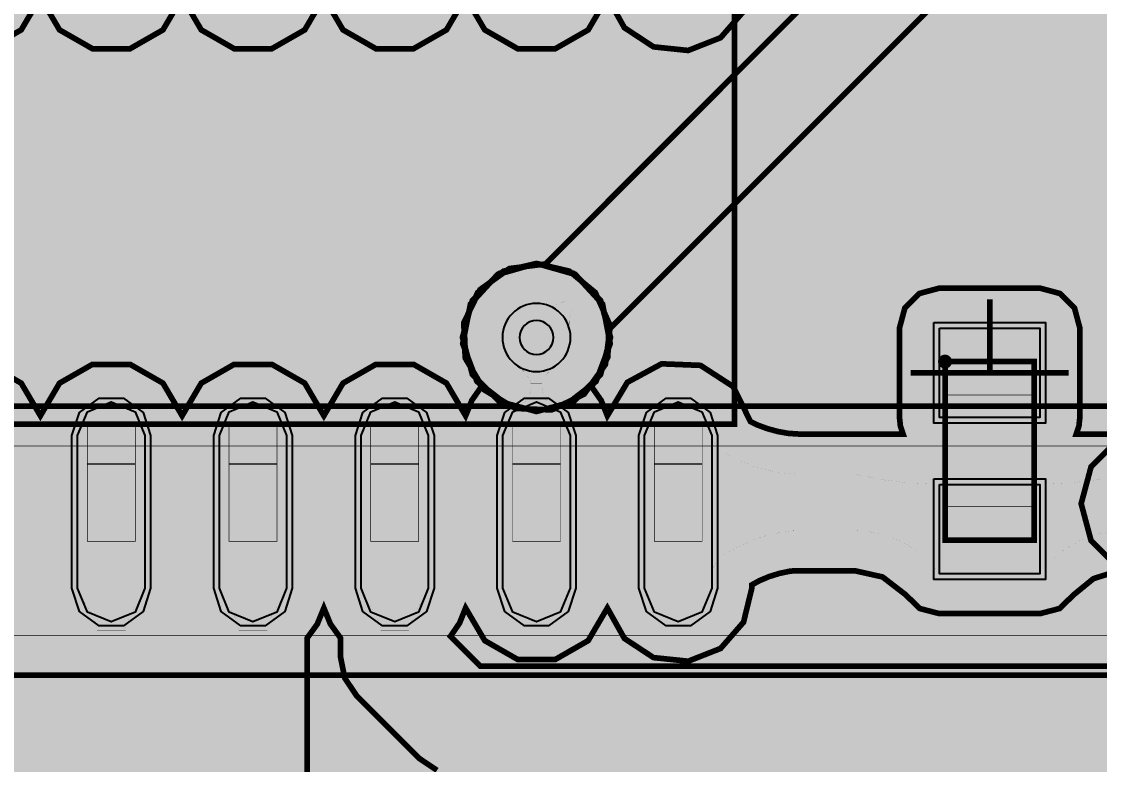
# Model space of a CAD drawing. Header units: millimetres. Extents: x 0 to 100, y -100 to 0.
# Drawn here: x 28.03 to 37.69, y -23 to -16.35 of the extents above; entities that cross this region are included whole.
import ezdxf

# ---------------------------------------------------------------- set-up
doc = ezdxf.new("R2010")
doc.units = ezdxf.units.MM
doc.header["$MEASUREMENT"] = 0
for name, color, linetype, true_color in [('Bottom-Layer', 7, 'Continuous', 0x0000ff), ('Component-Marking-Layer', 7, 'Continuous', 0x66ffcc), ('Component-Shape-Layer', 7, 'Continuous', 0x00cccc), ('Hole-Layer', 7, 'Continuous', 0x222222), ('Inner1', 7, 'Continuous', 0x999966), ('Inner2', 7, 'Continuous', 0x008000), ('Multi-Layer', 7, 'Continuous', 0xc0c0c0), ('Pin-Floating-Layer', 7, 'Continuous', 0xff99ff), ('Pin-Soldering-Layer', 7, 'Continuous', 0xcc9999), ('Top-Layer', 7, 'Continuous', 0xff0000), ('Top-Paste-Mask-Layer', 7, 'Continuous', 0x808080), ('Top-Silkscreen-Layer', 7, 'Continuous', 0xffcc00), ('Top-Solder-Mask-Layer', 7, 'Continuous', 0x800080)]:
    doc.layers.add(name, color=color, linetype=linetype, true_color=true_color)

msp = doc.modelspace()

# ---------------------------------------------------------------- hatches: boundary and pattern name
at = {"layer": 'Bottom-Layer'}
for points in [[(99.6419, -0.3581), (99.6419, -99.6419), (0.3581, -99.6419), (0.3581, -0.3581)], [(31.9794, -19.177), (32.0682, -19.5086), (32.3109, -19.7513), (32.6425, -19.8402), (32.9741, -19.7513), (33.2168, -19.5086), (33.3057, -19.177), (33.2168, -18.8455), (32.9741, -18.6027), (32.6425, -18.5139), (32.3109, -18.6027), (32.0682, -18.8455)], [(37.5229, -20.6662), (37.6118, -20.9977), (37.8545, -21.2405), (38.1861, -21.3293), (38.5176, -21.2405), (38.7604, -20.9977), (38.8492, -20.6662), (38.7604, -20.3346), (38.5176, -20.0919), (38.1861, -20.003), (37.8545, -20.0919), (37.6118, -20.3346)]]:
    msp.add_hatch(color=256, dxfattribs=at).paths.add_polyline_path(points)
at = {"layer": 'Component-Marking-Layer'}
msp.add_hatch(color=256, dxfattribs=at).paths.add_polyline_path([(36.2431, -19.3929, 1), (36.363, -19.3929, 1)])
msp.add_hatch(color=256, dxfattribs=at).paths.add_polyline_path([(36.2431, -19.3929, 1), (36.363, -19.3929, 1)])
at = {"layer": 'Inner1'}
for points in [[(99.6419, -0.3581), (99.6419, -99.6419), (0.3581, -99.6419), (0.3581, -0.3581)], [(47.9208, -18.7681), (47.8651, -18.7198), (47.5533, -18.5755), (47.2131, -18.6231), (46.953, -18.8475), (46.856, -19.177), (46.953, -19.5066), (47.2131, -19.731), (47.5533, -19.7786), (47.8651, -19.6343), (47.9208, -19.586), (48.7681, -19.586), (48.9246, -19.5549), (49.0573, -19.4662), (55.5553, -12.9682), (55.5449, -13.0206), (55.5414, -13.0739), (55.5414, -13.288), (55.4932, -13.3436), (55.349, -13.6553), (55.3966, -13.9955), (55.621, -14.2555), (55.9505, -14.3526), (56.2801, -14.2555), (56.5044, -13.9955), (56.5521, -13.6553), (56.4079, -13.3436), (56.3597, -13.288), (56.3597, -13.2433), (59.3549, -10.2482), (59.3738, -10.2502), (59.4137, -10.2571), (59.4539, -10.2619), (56.9312, -12.7845), (56.8426, -12.9173), (56.8114, -13.0739), (56.8114, -13.288), (56.7632, -13.3436), (56.619, -13.6553), (56.6666, -13.9955), (56.891, -14.2555), (57.2205, -14.3526), (57.5501, -14.2555), (57.7744, -13.9955), (57.8221, -13.6553), (57.6779, -13.3436), (57.6297, -13.288), (57.6297, -13.2433), (60.6249, -10.2482), (60.6438, -10.2502), (61.0079, -10.2345), (61.3234, -10.052), (61.5185, -9.7443), (61.549, -9.3812), (61.408, -9.0452), (70.5817, -9.0452), (74.6795, -13.143), (74.3796, -13.1737), (74.1313, -13.3446), (73.9956, -13.6138), (74.0059, -13.9151), (74.1596, -14.1744), (74.4189, -14.3281), (74.7202, -14.3384), (74.9894, -14.2027), (75.1603, -13.9544), (75.191, -13.6545), (75.2475, -13.711), (75.2527, -13.7844), (75.3587, -14.0894), (75.6059, -14.2971), (75.9246, -14.3491), (76.2249, -14.2306), (76.4223, -13.975), (76.461, -13.6545), (76.5175, -13.711), (76.5228, -13.7844), (76.6287, -14.0894), (76.8759, -14.2971), (77.1946, -14.3491), (77.4949, -14.2306), (77.6923, -13.975), (77.731, -13.6545), (77.7875, -13.711), (77.7928, -13.7844), (77.8699, -14.0431), (78.0514, -14.243), (78.3016, -14.3446), (78.571, -14.3279), (78.8067, -14.1961), (78.9622, -13.9753), (79.1262, -14.1394), (79.1262, -16.5946), (77.1559, -18.565), (77.0824, -18.5702), (76.7599, -18.6886), (76.553, -18.9628), (76.5277, -19.3054), (76.6922, -19.6071), (76.9938, -19.7715), (77.3364, -19.7462), (77.6106, -19.5393), (77.729, -19.2169), (77.7342, -19.1433), (79.8243, -17.0532), (79.913, -16.9205), (79.9441, -16.764), (79.9441, -13.97), (79.913, -13.8135), (79.8243, -13.6809), (72.7123, -6.5688), (72.5797, -6.4802), (72.4232, -6.4491), (55.7214, -6.4491), (55.5649, -6.4802), (55.4322, -6.5688), (55.2481, -6.7529), (55.2293, -6.7509), (54.931, -6.7504), (54.6552, -6.8641), (54.4439, -7.0747), (54.1687, -6.826), (53.8089, -6.736), (53.449, -6.826), (53.1739, -7.0747), (52.8987, -6.826), (52.5389, -6.736), (52.179, -6.826), (51.9039, -7.0747), (51.6287, -6.826), (51.2689, -6.736), (50.909, -6.826), (50.6339, -7.0747), (50.3587, -6.826), (49.9989, -6.736), (49.639, -6.826), (49.3639, -7.0747), (49.0887, -6.826), (48.7289, -6.736), (48.369, -6.826), (48.0939, -7.0747), (47.8187, -6.826), (47.4589, -6.736), (47.099, -6.826), (46.8239, -7.0747), (46.5487, -6.826), (46.1889, -6.736), (45.829, -6.826), (45.5539, -7.0747), (45.2787, -6.826), (44.9188, -6.736), (44.559, -6.826), (44.2838, -7.0747), (44.0087, -6.826), (43.6488, -6.736), (43.289, -6.826), (43.0138, -7.0747), (42.7387, -6.826), (42.3788, -6.736), (42.019, -6.826), (41.7438, -7.0747), (41.4687, -6.826), (41.1088, -6.736), (40.749, -6.826), (40.4738, -7.0747), (40.1987, -6.826), (39.8388, -6.736), (39.479, -6.826), (39.2038, -7.0747), (38.915, -6.8189), (38.5381, -6.7366), (38.1689, -6.8489), (37.9017, -7.1272), (37.8043, -7.5005), (37.9017, -7.8739), (38.1689, -8.1521), (38.5381, -8.2644), (38.915, -8.1822), (39.2038, -7.9263), (39.479, -8.1751), (39.8388, -8.2651), (40.1987, -8.1751), (40.4738, -7.9263), (40.749, -8.1751), (41.1088, -8.2651), (41.4687, -8.1751), (41.7438, -7.9263), (42.019, -8.1751), (42.3788, -8.2651), (42.7387, -8.1751), (43.0138, -7.9263), (43.289, -8.1751), (43.6488, -8.2651), (44.0087, -8.1751), (44.2838, -7.9263), (44.559, -8.1751), (44.9188, -8.2651), (45.2787, -8.1751), (45.5539, -7.9263), (45.829, -8.1751), (46.1889, -8.2651), (46.5487, -8.1751), (46.8239, -7.9263), (47.099, -8.1751), (47.4589, -8.2651), (47.8187, -8.1751), (48.0939, -7.9263), (48.369, -8.1751), (48.7289, -8.2651), (49.0887, -8.1751), (49.3639, -7.9263), (49.639, -8.1751), (49.9989, -8.2651), (50.3587, -8.1751), (50.6339, -7.9263), (50.845, -8.1368), (51.1207, -8.2506), (51.4189, -8.2502), (51.4379, -8.2482), (51.926, -8.7363), (51.5538, -8.8208), (51.2689, -9.0747), (50.9937, -8.826), (50.6339, -8.736), (50.274, -8.826), (49.9989, -9.0747), (49.7237, -8.826), (49.3639, -8.736), (49.004, -8.826), (48.7289, -9.0747), (48.4537, -8.826), (48.0939, -8.736), (47.734, -8.826), (47.4589, -9.0747), (47.1837, -8.826), (46.8239, -8.736), (46.464, -8.826), (46.1889, -9.0747), (45.9137, -8.826), (45.5539, -8.736), (45.194, -8.826), (44.9188, -9.0747), (44.6437, -8.826), (44.2838, -8.736), (43.924, -8.826), (43.6488, -9.0747), (43.3737, -8.826), (43.0138, -8.736), (42.654, -8.826), (42.3788, -9.0747), (42.1037, -8.826), (41.7438, -8.736), (41.384, -8.826), (41.1088, -9.0747), (40.8337, -8.826), (40.4738, -8.736), (40.114, -8.826), (39.8388, -9.0747), (39.5632, -8.8257), (39.2028, -8.736), (38.8426, -8.8267), (38.5676, -9.0765), (38.5557, -9.0914), (30.5364, -9.0914), (30.3798, -9.1225), (30.2471, -9.2112), (26.326, -13.1324), (26.2526, -13.1376), (25.9301, -13.256), (25.7233, -13.5303), (25.6981, -13.8728), (25.8625, -14.1744), (26.1641, -14.3388), (26.5066, -14.3136), (26.7809, -14.1068), (26.8993, -13.7844), (26.9046, -13.711), (26.9611, -13.6545), (26.9998, -13.975), (27.1972, -14.2306), (27.4975, -14.3491), (27.8162, -14.2971), (28.0634, -14.0894), (28.1693, -13.7844), (28.1746, -13.711), (28.2311, -13.6545), (28.2698, -13.975), (28.4672, -14.2306), (28.7675, -14.3491), (29.0862, -14.2971), (29.3334, -14.0894), (29.4393, -13.7844), (29.4446, -13.711), (29.5011, -13.6545), (29.5398, -13.975), (29.7372, -14.2306), (30.0375, -14.3491), (30.3562, -14.2971), (30.6034, -14.0894), (30.7093, -13.7844), (30.7146, -13.711), (30.7711, -13.6545), (30.8098, -13.975), (31.0072, -14.2306), (31.3075, -14.3491), (31.6262, -14.2971), (31.8734, -14.0894), (31.9793, -13.7844), (31.9846, -13.711), (32.0411, -13.6545), (32.0798, -13.975), (32.2772, -14.2306), (32.5775, -14.3491), (32.8962, -14.2971), (33.1434, -14.0894), (33.2493, -13.7844), (33.2546, -13.711), (33.3111, -13.6545), (33.3498, -13.975), (33.5472, -14.2306), (33.8475, -14.3491), (34.1662, -14.2971), (34.4134, -14.0894), (34.5194, -13.7844), (34.5246, -13.711), (36.0924, -12.1432), (39.0978, -12.1432), (32.7222, -18.5187), (32.3997, -18.5599), (32.1356, -18.7495), (31.9933, -19.0419), (32.0071, -19.3667), (32.1736, -19.646), (32.4529, -19.8125), (32.7777, -19.8263), (33.07, -19.684), (33.2596, -19.4198), (33.3009, -19.0973), (40.051, -12.3472), (41.9402, -12.3472), (41.155, -13.1324), (41.0816, -13.1376), (40.7592, -13.256), (40.5523, -13.5303), (40.5271, -13.8728), (40.6915, -14.1744), (40.9931, -14.3388), (41.3357, -14.3136), (41.6099, -14.1068), (41.7284, -13.7844), (41.7336, -13.711), (41.7901, -13.6545), (41.8288, -13.975), (42.0262, -14.2306), (42.3265, -14.3491), (42.6452, -14.2971), (42.8924, -14.0894), (42.9984, -13.7844), (43.0036, -13.711), (43.0601, -13.6545), (43.0988, -13.975), (43.2962, -14.2306), (43.5965, -14.3491), (43.9152, -14.2971), (44.1624, -14.0894), (44.2684, -13.7844), (44.2736, -13.711), (44.3301, -13.6545), (44.3688, -13.975), (44.5662, -14.2306), (44.8665, -14.3491), (45.1852, -14.2971), (45.4324, -14.0894), (45.5384, -13.7844), (45.5436, -13.711), (45.6001, -13.6545), (45.6388, -13.975), (45.8362, -14.2306), (46.1365, -14.3491), (46.4552, -14.2971), (46.7024, -14.0894), (46.8084, -13.7844), (46.8136, -13.711), (46.8701, -13.6545), (46.9088, -13.975), (47.1062, -14.2306), (47.4065, -14.3491), (47.7252, -14.2971), (47.9724, -14.0894), (48.0784, -13.7844), (48.0836, -13.711), (48.094, -13.7006), (48.135, -13.7006), (48.1646, -13.9366), (48.2825, -14.1433), (48.4707, -14.2889), (48.7003, -14.3512), (48.9362, -14.3205), (49.1424, -14.2017), (49.198, -14.1536), (52.74, -14.1536), (52.8966, -14.1224), (53.0293, -14.0337), (56.8148, -10.2482), (56.8338, -10.2502), (56.9731, -10.265), (57.1127, -10.2541), (48.5987, -18.7681)], [(37.5229, -20.6662), (37.6118, -20.9977), (37.8545, -21.2405), (38.1861, -21.3293), (38.5176, -21.2405), (38.7604, -20.9977), (38.8492, -20.6662), (38.7604, -20.3346), (38.5176, -20.0919), (38.1861, -20.003), (37.8545, -20.0919), (37.6118, -20.3346)]]:
    msp.add_hatch(color=256, dxfattribs=at).paths.add_polyline_path(points)
at = {"layer": 'Inner2'}
for points in [[(99.6419, -0.3581), (99.6419, -99.6419), (0.3581, -99.6419), (0.3581, -0.3581)], [(20.1504, -80.4768), (21.8448, -80.4768), (22.0839, -80.3854), (22.2008, -80.1577), (22.3957, -80.1577), (22.2616, -80.4236), (22.2574, -80.7213), (22.3838, -80.9909), (22.6155, -81.178), (22.9056, -81.2448), (23.1958, -81.178), (23.4274, -80.9909), (23.5539, -80.7213), (23.5496, -80.4236), (23.4156, -80.1577), (52.0537, -80.1577), (51.9196, -80.4236), (51.9154, -80.7213), (52.0418, -80.9909), (52.2735, -81.178), (52.5637, -81.2448), (52.8538, -81.178), (53.0855, -80.9909), (53.2119, -80.7213), (53.2077, -80.4236), (53.0736, -80.1577), (66.8827, -80.1577), (66.7487, -80.4236), (66.7444, -80.7213), (66.8709, -80.9909), (67.1025, -81.178), (67.3927, -81.2448), (67.6828, -81.178), (67.9145, -80.9909), (68.041, -80.7213), (68.0367, -80.4236), (67.9026, -80.1577), (75.3352, -80.1577), (75.4428, -80.2198), (75.5652, -80.2413), (85.7252, -80.2413), (85.9042, -80.1933), (86.0353, -80.0622), (86.0833, -79.8832), (86.0833, -70.5698), (86.1526, -70.4067), (86.1763, -70.2311), (86.1526, -70.0556), (86.0833, -69.8925), (86.0833, -68.0721), (86.0353, -67.8931), (85.9042, -67.762), (85.7252, -67.714), (75.5652, -67.714), (75.3861, -67.762), (75.255, -67.8931), (75.207, -68.0721), (75.207, -77.747), (22.203, -77.747), (22.203, -22.2029), (83.5252, -22.2029), (83.7042, -22.1549), (83.8353, -22.0238), (83.8833, -21.8447), (83.8833, -20.1503), (83.8353, -19.9712), (83.7042, -19.8401), (83.5252, -19.7922), (32.8903, -19.7922), (33.176, -19.571), (33.3033, -19.2329), (33.2346, -18.8783), (32.9901, -18.6123), (32.6425, -18.5139), (32.2949, -18.6123), (32.0505, -18.8783), (31.9817, -19.2329), (32.1091, -19.571), (32.3947, -19.7922), (22.203, -19.7922), (22.203, -17.3022), (22.155, -17.1231), (22.0239, -16.992), (21.8448, -16.9441), (21.0819, -16.9441), (20.7518, -16.8561), (20.4218, -16.9441), (20.1504, -16.9441), (19.9713, -16.992), (19.8402, -17.1231), (19.7923, -17.3022), (19.7923, -22.8694), (19.5998, -22.5913), (19.2885, -22.459), (18.9547, -22.5135), (18.7016, -22.7379), (18.6075, -23.0628), (18.7016, -23.3877), (18.9547, -23.6121), (19.2885, -23.6666), (19.5998, -23.5343), (19.7923, -23.2562), (19.7923, -67.3564), (19.5998, -67.0783), (19.2885, -66.9461), (18.9547, -67.0006), (18.7016, -67.225), (18.6075, -67.5498), (18.7016, -67.8747), (18.9547, -68.0991), (19.2885, -68.1536), (19.5998, -68.0214), (19.7923, -67.7432), (19.7923, -77.747), (16.891, -77.747), (16.712, -77.795), (16.5809, -77.9261), (16.5329, -78.1052), (16.5329, -79.7996), (16.5809, -79.9787), (16.712, -80.1097), (16.891, -80.1577), (19.7944, -80.1577), (19.9113, -80.3854)], [(83.5252, -20.1503), (83.5252, -21.8447), (20.4547, -21.8447), (20.4547, -20.1503)]]:
    msp.add_hatch(color=256, dxfattribs=at).paths.add_polyline_path(points)
at = {"layer": 'Pin-Floating-Layer'}
for points in [[(29.0475, -20.314), (28.6175, -20.314), (28.6175, -19.944), (29.0475, -19.944)], [(29.0475, -20.314), (28.6175, -20.314), (28.6175, -19.944), (29.0475, -19.944)], [(30.3175, -20.314), (29.8875, -20.314), (29.8875, -19.944), (30.3175, -19.944)], [(30.3175, -20.314), (29.8875, -20.314), (29.8875, -19.944), (30.3175, -19.944)], [(31.5875, -20.314), (31.1575, -20.314), (31.1575, -19.944), (31.5875, -19.944)], [(31.5875, -20.314), (31.1575, -20.314), (31.1575, -19.944), (31.5875, -19.944)], [(32.8575, -20.314), (32.4275, -20.314), (32.4275, -19.944), (32.8575, -19.944)], [(32.8575, -20.314), (32.4275, -20.314), (32.4275, -19.944), (32.8575, -19.944)], [(34.1275, -20.314), (33.6975, -20.314), (33.6975, -19.944), (34.1275, -19.944)], [(34.1275, -20.314), (33.6975, -20.314), (33.6975, -19.944), (34.1275, -19.944)]]:
    msp.add_hatch(color=256, dxfattribs=at).paths.add_polyline_path(points)
at = {"layer": 'Pin-Soldering-Layer'}
for points in [[(36.3031, -19.393), (37.1031, -19.393), (37.1031, -19.693), (36.3031, -19.693)], [(36.3031, -19.393), (37.1031, -19.393), (37.1031, -19.693), (36.3031, -19.693)], [(29.0475, -21.004), (28.6175, -21.004), (28.6175, -20.304), (29.0475, -20.304)], [(29.0475, -21.004), (28.6175, -21.004), (28.6175, -20.304), (29.0475, -20.304)], [(30.3175, -21.004), (29.8875, -21.004), (29.8875, -20.304), (30.3175, -20.304)], [(30.3175, -21.004), (29.8875, -21.004), (29.8875, -20.304), (30.3175, -20.304)], [(31.5875, -21.004), (31.1575, -21.004), (31.1575, -20.304), (31.5875, -20.304)], [(31.5875, -21.004), (31.1575, -21.004), (31.1575, -20.304), (31.5875, -20.304)], [(32.8575, -21.004), (32.4275, -21.004), (32.4275, -20.304), (32.8575, -20.304)], [(32.8575, -21.004), (32.4275, -21.004), (32.4275, -20.304), (32.8575, -20.304)], [(34.1275, -21.004), (33.6975, -21.004), (33.6975, -20.304), (34.1275, -20.304)], [(34.1275, -21.004), (33.6975, -21.004), (33.6975, -20.304), (34.1275, -20.304)], [(36.3031, -20.993), (36.3031, -20.693), (37.1031, -20.693), (37.1031, -20.993)], [(36.3031, -20.993), (36.3031, -20.693), (37.1031, -20.693), (37.1031, -20.993)]]:
    msp.add_hatch(color=256, dxfattribs=at).paths.add_polyline_path(points)
at = {"layer": 'Top-Layer'}
for points in [[(99.6419, -0.3581), (99.6419, -99.6419), (0.3581, -99.6419), (0.3581, -0.3581)], [(28.1975, -16.1297), (28.3691, -16.4217), (28.6631, -16.5899), (29.0019, -16.5899), (29.2959, -16.4217), (29.4675, -16.1297), (29.6391, -16.4217), (29.9331, -16.5899), (30.2719, -16.5899), (30.5659, -16.4217), (30.7375, -16.1297), (30.9091, -16.4217), (31.2032, -16.5899), (31.5419, -16.5899), (31.8359, -16.4217), (32.0075, -16.1297), (32.1792, -16.4217), (32.4732, -16.5899), (32.8119, -16.5899), (33.1059, -16.4217), (33.2775, -16.1297), (33.4302, -16.4021), (33.6911, -16.5737), (34.0017, -16.606), (34.2923, -16.4916), (34.4977, -16.2563), (34.5717, -15.9529), (34.5717, -14.5839), (34.5236, -14.3368), (34.3863, -14.1257), (34.5166, -13.8145), (34.461, -13.4818), (34.2366, -13.2298), (33.9125, -13.1363), (33.5884, -13.2298), (33.364, -13.4818), (33.3084, -13.8145), (33.4387, -14.1257), (33.3405, -14.2563), (33.2775, -14.4072), (33.2145, -14.2563), (33.1163, -14.1257), (33.2466, -13.8145), (33.191, -13.4818), (32.9666, -13.2298), (32.6425, -13.1363), (32.3184, -13.2298), (32.094, -13.4818), (32.0384, -13.8145), (32.1687, -14.1257), (32.0705, -14.2563), (32.0075, -14.4072), (31.9445, -14.2563), (31.8463, -14.1257), (31.9766, -13.8145), (31.921, -13.4818), (31.6966, -13.2298), (31.3725, -13.1363), (31.0484, -13.2298), (30.824, -13.4818), (30.7684, -13.8145), (30.8987, -14.1257), (30.8005, -14.2563), (30.7375, -14.4072), (30.6745, -14.2563), (30.5763, -14.1257), (30.7066, -13.8145), (30.651, -13.4818), (30.4266, -13.2298), (30.1025, -13.1363), (29.7784, -13.2298), (29.554, -13.4818), (29.4984, -13.8145), (29.6287, -14.1257), (29.5305, -14.2563), (29.4675, -14.4072), (29.4045, -14.2563), (29.3063, -14.1257), (29.4366, -13.8145), (29.381, -13.4818), (29.1566, -13.2298), (28.8325, -13.1363), (28.5084, -13.2298), (28.284, -13.4818), (28.2284, -13.8145), (28.3587, -14.1257), (28.2605, -14.2563), (28.1975, -14.4072), (28.1345, -14.2563), (28.0363, -14.1257), (28.1666, -13.8145), (28.111, -13.4818), (27.8866, -13.2298), (27.5625, -13.1363), (27.2384, -13.2298), (27.014, -13.4818), (26.9584, -13.8145), (27.0887, -14.1257), (26.9905, -14.2563), (26.9275, -14.4072), (26.8645, -14.2563), (26.7663, -14.1257), (26.8966, -13.8145), (26.841, -13.4818), (26.6166, -13.2298), (26.2925, -13.1363), (25.9684, -13.2298), (25.744, -13.4818), (25.6884, -13.8145), (25.8187, -14.1257), (25.7205, -14.2563), (25.6575, -14.4072), (25.5049, -14.1347), (25.2439, -13.9631), (24.9333, -13.9308), (24.6427, -14.0452), (24.4373, -14.2805), (24.3634, -14.5839), (24.3634, -15.9529), (24.4373, -16.2563), (24.6427, -16.4916), (24.9333, -16.606), (25.2439, -16.5737), (25.5049, -16.4021), (25.6575, -16.1297), (25.8291, -16.4217), (26.1231, -16.5899), (26.4619, -16.5899), (26.7559, -16.4217), (26.9275, -16.1297), (27.0991, -16.4217), (27.3931, -16.5899), (27.7319, -16.5899), (28.0259, -16.4217)], [(36.2531, -19.093), (37.1531, -19.093), (37.1531, -19.893), (36.2531, -19.893)], [(28.5315, -20.0551), (28.6197, -19.8423), (28.8325, -19.7541), (29.0454, -19.8423), (29.1335, -20.0551), (29.1335, -21.4241), (29.0454, -21.6369), (28.8325, -21.7251), (28.6197, -21.6369), (28.5315, -21.4241)], [(29.8015, -20.0551), (29.8897, -19.8423), (30.1025, -19.7541), (30.3154, -19.8423), (30.4035, -20.0551), (30.4035, -21.4241), (30.3154, -21.6369), (30.1025, -21.7251), (29.8897, -21.6369), (29.8015, -21.4241)], [(31.0715, -20.0551), (31.1597, -19.8423), (31.3725, -19.7541), (31.5854, -19.8423), (31.6735, -20.0551), (31.6735, -21.4241), (31.5854, -21.6369), (31.3725, -21.7251), (31.1597, -21.6369), (31.0715, -21.4241)], [(32.3415, -20.0551), (32.4297, -19.8423), (32.6425, -19.7541), (32.8554, -19.8423), (32.9435, -20.0551), (32.9435, -21.4241), (32.8554, -21.6369), (32.6425, -21.7251), (32.4297, -21.6369), (32.3415, -21.4241)], [(33.6115, -20.0551), (33.6997, -19.8423), (33.9125, -19.7541), (34.1254, -19.8423), (34.2135, -20.0551), (34.2135, -21.4241), (34.1254, -21.6369), (33.9125, -21.7251), (33.6997, -21.6369), (33.6115, -21.4241)], [(36.2531, -20.4931), (37.1531, -20.4931), (37.1531, -21.2931), (36.2531, -21.2931)], [(29.116, -24.9656), (28.6692, -24.5188), (28.9204, -24.5333), (29.159, -24.4533), (29.3506, -24.29), (29.4675, -24.0672), (29.6107, -24.3209), (29.8488, -24.4887), (30.1359, -24.5383), (30.4165, -24.4601), (30.6366, -24.2692), (30.7535, -24.0024), (30.7448, -23.7112), (30.6122, -23.4518), (30.5963, -23.4302), (30.5877, -23.4145), (30.5877, -21.8703), (30.6786, -21.7445), (30.7375, -21.6008), (30.7965, -21.7445), (30.8874, -21.8703), (30.8874, -22.0415), (30.9243, -22.2271), (31.0295, -22.3845), (31.594, -22.9491), (31.7514, -23.0543), (31.9371, -23.0912), (39.0491, -23.0912), (39.2348, -23.0543), (39.3921, -22.9491), (40.1946, -22.1467), (40.2846, -22.0224), (40.3312, -21.8762), (40.4256, -21.7479), (40.4865, -21.6008), (40.6582, -21.8929), (40.9522, -22.0611), (41.2909, -22.0611), (41.5849, -21.8929), (41.7565, -21.6008), (41.8155, -21.7445), (41.9064, -21.8703), (41.9064, -23.7589), (41.9433, -23.9446), (42.0485, -24.102), (42.9121, -24.9656)]]:
    msp.add_hatch(color=256, dxfattribs=at).paths.add_polyline_path(points)
at = {"layer": 'Top-Paste-Mask-Layer'}
for points in [[(36.2531, -19.093), (37.1531, -19.093), (37.1531, -19.893), (36.2531, -19.893)], [(28.5315, -20.0551), (28.6197, -19.8423), (28.8325, -19.7541), (29.0454, -19.8423), (29.1335, -20.0551), (29.1335, -21.4241), (29.0454, -21.6369), (28.8325, -21.7251), (28.6197, -21.6369), (28.5315, -21.4241)], [(29.8015, -20.0551), (29.8897, -19.8423), (30.1025, -19.7541), (30.3154, -19.8423), (30.4035, -20.0551), (30.4035, -21.4241), (30.3154, -21.6369), (30.1025, -21.7251), (29.8897, -21.6369), (29.8015, -21.4241)], [(31.0715, -20.0551), (31.1597, -19.8423), (31.3725, -19.7541), (31.5854, -19.8423), (31.6735, -20.0551), (31.6735, -21.4241), (31.5854, -21.6369), (31.3725, -21.7251), (31.1597, -21.6369), (31.0715, -21.4241)], [(32.3415, -20.0551), (32.4297, -19.8423), (32.6425, -19.7541), (32.8554, -19.8423), (32.9435, -20.0551), (32.9435, -21.4241), (32.8554, -21.6369), (32.6425, -21.7251), (32.4297, -21.6369), (32.3415, -21.4241)], [(33.6115, -20.0551), (33.6997, -19.8423), (33.9125, -19.7541), (34.1254, -19.8423), (34.2135, -20.0551), (34.2135, -21.4241), (34.1254, -21.6369), (33.9125, -21.7251), (33.6997, -21.6369), (33.6115, -21.4241)], [(36.2531, -20.4931), (37.1531, -20.4931), (37.1531, -21.2931), (36.2531, -21.2931)]]:
    msp.add_hatch(color=256, dxfattribs=at).paths.add_polyline_path(points)
at = {"layer": 'Top-Solder-Mask-Layer'}
for points in [[(36.2023, -19.0422), (37.2039, -19.0422), (37.2039, -19.9438), (36.2023, -19.9438)], [(28.4805, -20.0551), (28.5477, -19.8482), (28.7237, -19.7203), (28.9413, -19.7203), (29.1173, -19.8482), (29.1845, -20.0551), (29.1845, -21.4241), (29.1173, -21.631), (28.9413, -21.7589), (28.7237, -21.7589), (28.5477, -21.631), (28.4805, -21.4241)], [(29.7505, -20.0551), (29.8177, -19.8482), (29.9937, -19.7203), (30.2113, -19.7203), (30.3873, -19.8482), (30.4545, -20.0551), (30.4545, -21.4241), (30.3873, -21.631), (30.2113, -21.7589), (29.9937, -21.7589), (29.8177, -21.631), (29.7505, -21.4241)], [(31.0205, -20.0551), (31.0877, -19.8482), (31.2637, -19.7203), (31.4813, -19.7203), (31.6573, -19.8482), (31.7245, -20.0551), (31.7245, -21.4241), (31.6573, -21.631), (31.4813, -21.7589), (31.2637, -21.7589), (31.0877, -21.631), (31.0205, -21.4241)], [(32.2905, -20.0551), (32.3577, -19.8482), (32.5337, -19.7203), (32.7513, -19.7203), (32.9273, -19.8482), (32.9945, -20.0551), (32.9945, -21.4241), (32.9273, -21.631), (32.7513, -21.7589), (32.5337, -21.7589), (32.3577, -21.631), (32.2905, -21.4241)], [(33.5605, -20.0551), (33.6277, -19.8482), (33.8037, -19.7203), (34.0213, -19.7203), (34.1973, -19.8482), (34.2645, -20.0551), (34.2645, -21.4241), (34.1973, -21.631), (34.0213, -21.7589), (33.8037, -21.7589), (33.6277, -21.631), (33.5605, -21.4241)], [(36.2023, -20.4423), (37.2039, -20.4423), (37.2039, -21.3439), (36.2023, -21.3439)]]:
    msp.add_hatch(color=256, dxfattribs=at).paths.add_polyline_path(points)

# ---------------------------------------------------------------- linework, layer by layer
at = {"layer": 'Bottom-Layer', "const_width": 0.0508}
for points in [[(31.9794, -19.177), (32.0682, -19.5086), (32.3109, -19.7513), (32.6425, -19.8402), (32.9741, -19.7513), (33.2168, -19.5086), (33.3057, -19.177), (33.2168, -18.8455), (32.9741, -18.6027), (32.6425, -18.5139), (32.3109, -18.6027), (32.0682, -18.8455)], [(37.5229, -20.6662), (37.6118, -20.9977), (37.8545, -21.2405), (38.1861, -21.3293), (38.5176, -21.2405), (38.7604, -20.9977), (38.8492, -20.6662), (38.7604, -20.3346), (38.5176, -20.0919), (38.1861, -20.003), (37.8545, -20.0919), (37.6118, -20.3346)]]:
    msp.add_lwpolyline(points, close=True, dxfattribs=at)
at = {"layer": 'Component-Marking-Layer', "const_width": 0.00508}
msp.add_lwpolyline([(36.2431, -19.3929, 1), (36.363, -19.3929), (36.363, -19.3929, 1), (36.2431, -19.3929)], format="xyb", dxfattribs=at)
msp.add_lwpolyline([(36.2431, -19.3929, 1), (36.363, -19.3929), (36.363, -19.3929, 1), (36.2431, -19.3929)], format="xyb", dxfattribs=at)
at = {"layer": 'Component-Shape-Layer', "const_width": 0.0508}
for points in [[(34.4175, -16.054), (34.4175, -19.954), (24.5175, -19.954), (24.5175, -16.054)], [(34.4175, -16.054), (34.4175, -19.954), (24.5175, -19.954), (24.5175, -16.054)], [(36.3031, -19.393), (37.1031, -19.393), (37.1031, -20.993), (36.3031, -20.993)], [(36.3031, -19.393), (37.1031, -19.393), (37.1031, -20.993), (36.3031, -20.993)]]:
    msp.add_lwpolyline(points, close=True, dxfattribs=at)
at = {"layer": 'Hole-Layer'}
msp.add_lwpolyline([(32.49, -19.177, 1), (32.795, -19.177, 1)], format="xyb", close=True, dxfattribs=at)
at = {"layer": 'Inner1'}
for points, const_width in [([(32.6425, -19.177), (39.8815, -11.938)], 0.102), ([(39.0978, -12.1432), (32.7222, -18.5187), (32.3997, -18.5599), (32.1356, -18.7495), (31.9933, -19.0419), (32.0071, -19.3667), (32.1736, -19.646), (32.4529, -19.8125), (32.7777, -19.8263), (33.07, -19.684), (33.2596, -19.4198), (33.3009, -19.0973), (40.051, -12.3472)], 0.0508)]:
    msp.add_lwpolyline(points, dxfattribs=dict(at, const_width=const_width))
for points, const_width in [([(32.9001, -18.8474), (32.9722, -18.9195), (32.9539, -18.9464), (32.9433, -18.9804), (32.9386, -19.0189), (32.9382, -19.0597), (32.9438, -19.138), (32.9469, -19.1961), (32.6234, -18.8726), (32.6815, -18.8757), (32.7599, -18.8813), (32.8006, -18.881), (32.8392, -18.8763), (32.8731, -18.8656)], 0.000254), ([(37.5229, -20.6662), (37.6118, -20.9977), (37.8545, -21.2405), (38.1861, -21.3293), (38.5176, -21.2405), (38.7604, -20.9977), (38.8492, -20.6662), (38.7604, -20.3346), (38.5176, -20.0919), (38.1861, -20.003), (37.8545, -20.0919), (37.6118, -20.3346)], 0.0508)]:
    msp.add_lwpolyline(points, close=True, dxfattribs=dict(at, const_width=const_width))
at = {"layer": 'Inner2', "const_width": 0.0508}
for points in [[(83.5252, -19.7922), (32.8903, -19.7922), (33.176, -19.571), (33.3033, -19.2329), (33.2346, -18.8783), (32.9901, -18.6123), (32.6425, -18.5139), (32.2949, -18.6123), (32.0505, -18.8783), (31.9817, -19.2329), (32.1091, -19.571), (32.3947, -19.7922), (22.203, -19.7922)], [(75.207, -77.747), (22.203, -77.747), (22.203, -22.2029), (83.5252, -22.2029)]]:
    msp.add_lwpolyline(points, dxfattribs=at)
at = {"layer": 'Inner2', "const_width": 0.00508}
msp.add_lwpolyline([(83.5252, -20.1503), (83.5252, -21.8447), (20.4547, -21.8447), (20.4547, -20.1503)], close=True, dxfattribs=at)
at = {"layer": 'Multi-Layer'}
msp.add_lwpolyline([(32.3375, -19.177, 1), (32.9475, -19.177, 1)], format="xyb", close=True, dxfattribs=at)
at = {"layer": 'Pin-Floating-Layer', "const_width": 0.00508}
for points in [[(29.0475, -20.314), (28.6175, -20.314), (28.6175, -19.944), (29.0475, -19.944)], [(29.0475, -20.314), (28.6175, -20.314), (28.6175, -19.944), (29.0475, -19.944)], [(30.3175, -20.314), (29.8875, -20.314), (29.8875, -19.944), (30.3175, -19.944)], [(30.3175, -20.314), (29.8875, -20.314), (29.8875, -19.944), (30.3175, -19.944)], [(31.5875, -20.314), (31.1575, -20.314), (31.1575, -19.944), (31.5875, -19.944)], [(31.5875, -20.314), (31.1575, -20.314), (31.1575, -19.944), (31.5875, -19.944)], [(32.8575, -20.314), (32.4275, -20.314), (32.4275, -19.944), (32.8575, -19.944)], [(32.8575, -20.314), (32.4275, -20.314), (32.4275, -19.944), (32.8575, -19.944)], [(34.1275, -20.314), (33.6975, -20.314), (33.6975, -19.944), (34.1275, -19.944)], [(34.1275, -20.314), (33.6975, -20.314), (33.6975, -19.944), (34.1275, -19.944)]]:
    msp.add_lwpolyline(points, close=True, dxfattribs=at)
at = {"layer": 'Pin-Soldering-Layer', "const_width": 0.00508}
for points in [[(36.3031, -19.393), (37.1031, -19.393), (37.1031, -19.693), (36.3031, -19.693)], [(36.3031, -19.393), (37.1031, -19.393), (37.1031, -19.693), (36.3031, -19.693)], [(29.0475, -21.004), (28.6175, -21.004), (28.6175, -20.304), (29.0475, -20.304)], [(29.0475, -21.004), (28.6175, -21.004), (28.6175, -20.304), (29.0475, -20.304)], [(30.3175, -21.004), (29.8875, -21.004), (29.8875, -20.304), (30.3175, -20.304)], [(30.3175, -21.004), (29.8875, -21.004), (29.8875, -20.304), (30.3175, -20.304)], [(31.5875, -21.004), (31.1575, -21.004), (31.1575, -20.304), (31.5875, -20.304)], [(31.5875, -21.004), (31.1575, -21.004), (31.1575, -20.304), (31.5875, -20.304)], [(32.8575, -21.004), (32.4275, -21.004), (32.4275, -20.304), (32.8575, -20.304)], [(32.8575, -21.004), (32.4275, -21.004), (32.4275, -20.304), (32.8575, -20.304)], [(34.1275, -21.004), (33.6975, -21.004), (33.6975, -20.304), (34.1275, -20.304)], [(34.1275, -21.004), (33.6975, -21.004), (33.6975, -20.304), (34.1275, -20.304)], [(36.3031, -20.993), (36.3031, -20.693), (37.1031, -20.693), (37.1031, -20.993)], [(36.3031, -20.993), (36.3031, -20.693), (37.1031, -20.693), (37.1031, -20.993)]]:
    msp.add_lwpolyline(points, close=True, dxfattribs=at)
at = {"layer": 'Top-Layer'}
for points, const_width in [([(27.7319, -16.5899), (28.0259, -16.4217), (28.1975, -16.1297), (28.3691, -16.4217), (28.6631, -16.5899), (29.0019, -16.5899), (29.2959, -16.4217), (29.4675, -16.1297), (29.6391, -16.4217), (29.9331, -16.5899), (30.2719, -16.5899), (30.5659, -16.4217), (30.7375, -16.1297), (30.9091, -16.4217), (31.2032, -16.5899), (31.5419, -16.5899), (31.8359, -16.4217), (32.0075, -16.1297), (32.1792, -16.4217), (32.4732, -16.5899), (32.8119, -16.5899), (33.1059, -16.4217), (33.2775, -16.1297), (33.4302, -16.4021), (33.6911, -16.5737), (34.0017, -16.606), (34.2923, -16.4916), (34.4977, -16.2563)], 0.0508), ([(37.8216, -20.0419), (37.4788, -20.0419), (37.503, -19.9692), (37.5112, -19.893), (37.5112, -19.093), (37.4632, -18.9139), (37.3321, -18.7829), (37.1531, -18.7349), (36.2531, -18.7349), (36.074, -18.7829), (35.9429, -18.9139), (35.8949, -19.093), (35.8949, -19.893), (35.9031, -19.9692), (35.9273, -20.0419), (34.9874, -20.0419), (34.8982, -20.036), (34.8061, -20.0197), (34.7101, -19.9936), (34.6226, -19.9611), (34.5597, -19.9299), (34.4051, -19.6171), (34.1124, -19.427), (33.7637, -19.413), (33.4568, -19.5789), (33.2775, -19.8783), (33.2219, -19.7407), (33.1368, -19.6191), (33.2817, -19.3536), (33.2937, -19.0514), (33.1702, -18.7754), (32.937, -18.5829), (32.6425, -18.5139), (32.3481, -18.5829), (32.1149, -18.7754), (31.9914, -19.0514), (32.0033, -19.3536), (32.1482, -19.6191), (32.0632, -19.7407), (32.0075, -19.8783), (31.8359, -19.5863), (31.5419, -19.4181), (31.2032, -19.4181), (30.9091, -19.5863), (30.7375, -19.8783), (30.5659, -19.5863), (30.2719, -19.4181), (29.9331, -19.4181), (29.6391, -19.5863), (29.4675, -19.8783), (29.2959, -19.5863), (29.0019, -19.4181), (28.6631, -19.4181), (28.3691, -19.5863), (28.1975, -19.8783), (28.0259, -19.5863), (27.7319, -19.4181)], 0.0508), ([(36.7031, -19.493), (36.7031, -18.8365)], 0.0508), ([(32.6425, -20.7396), (32.6425, -19.177)], 0.1016), ([(36.7031, -19.493), (35.9965, -19.493)], 0.0508), ([(36.7031, -19.493), (37.4096, -19.493)], 0.0508), ([(33.9125, -20.654), (38.1739, -20.654)], 0.508), ([(28.8325, -20.7396), (28.8325, -23.876)], 0.254), ([(30.1025, -20.7396), (30.1025, -23.876)], 0.254), ([(31.3725, -22.0415), (31.3725, -20.7396)], 0.254), ([(38.8481, -22.1209), (32.138, -22.1209), (31.8717, -21.8546), (31.9536, -21.7352), (32.0075, -21.6008), (32.1792, -21.8929), (32.4732, -22.0611), (32.8119, -22.0611), (33.1059, -21.8929), (33.2775, -21.6008), (33.4302, -21.8733), (33.6911, -22.0449), (34.0017, -22.0772), (34.2923, -21.9628), (34.4977, -21.7275), (34.5717, -21.4241), (34.5717, -21.3936), (34.6376, -21.3569), (34.7244, -21.3201), (34.8179, -21.2907), (34.9116, -21.2714), (34.9443, -21.2677), (34.9829, -21.2661), (35.4911, -21.2661), (35.743, -21.3222), (35.9474, -21.4796), (36.0778, -21.6054), (36.2531, -21.6512), (37.1531, -21.6512), (37.3284, -21.6054), (37.4588, -21.4796), (37.6335, -21.3371), (37.8488, -21.2698)], 0.0508), ([(30.5877, -23.4145), (30.5877, -21.8703), (30.6786, -21.7445), (30.7375, -21.6008), (30.7965, -21.7445), (30.8874, -21.8703), (30.8874, -22.0415), (30.9243, -22.2271), (31.0295, -22.3845), (31.594, -22.9491), (31.7514, -23.0543)], 0.0508), ([(31.9371, -22.606), (31.3725, -22.0415)], 0.254), ([(39.0491, -22.606), (31.9371, -22.606)], 0.254)]:
    msp.add_lwpolyline(points, dxfattribs=dict(at, const_width=const_width))
for points in [[(36.2531, -19.093), (37.1531, -19.093), (37.1531, -19.893), (36.2531, -19.893)], [(28.5315, -20.0551), (28.6197, -19.8423), (28.8325, -19.7541), (29.0454, -19.8423), (29.1335, -20.0551), (29.1335, -21.4241), (29.0454, -21.6369), (28.8325, -21.7251), (28.6197, -21.6369), (28.5315, -21.4241)], [(29.8015, -20.0551), (29.8897, -19.8423), (30.1025, -19.7541), (30.3154, -19.8423), (30.4035, -20.0551), (30.4035, -21.4241), (30.3154, -21.6369), (30.1025, -21.7251), (29.8897, -21.6369), (29.8015, -21.4241)], [(31.0715, -20.0551), (31.1597, -19.8423), (31.3725, -19.7541), (31.5854, -19.8423), (31.6735, -20.0551), (31.6735, -21.4241), (31.5854, -21.6369), (31.3725, -21.7251), (31.1597, -21.6369), (31.0715, -21.4241)], [(32.3415, -20.0551), (32.4297, -19.8423), (32.6425, -19.7541), (32.8554, -19.8423), (32.9435, -20.0551), (32.9435, -21.4241), (32.8554, -21.6369), (32.6425, -21.7251), (32.4297, -21.6369), (32.3415, -21.4241)], [(33.6115, -20.0551), (33.6997, -19.8423), (33.9125, -19.7541), (34.1254, -19.8423), (34.2135, -20.0551), (34.2135, -21.4241), (34.1254, -21.6369), (33.9125, -21.7251), (33.6997, -21.6369), (33.6115, -21.4241)], [(36.2531, -20.4931), (37.1531, -20.4931), (37.1531, -21.2931), (36.2531, -21.2931)]]:
    msp.add_lwpolyline(points, close=True, dxfattribs=at)
at = {"layer": 'Top-Layer', "const_width": 0.000254}
for points in [[(32.6933, -19.5923), (32.5917, -19.5923), (32.5856, -19.5603), (32.5691, -19.5288), (32.5451, -19.4982), (32.5165, -19.4691), (32.4571, -19.4177), (32.4138, -19.3788), (32.8713, -19.3788), (32.828, -19.4177), (32.7685, -19.4691), (32.7399, -19.4982), (32.716, -19.5288), (32.6995, -19.5603)], [(32.5917, -19.6298), (32.6933, -19.6298), (32.6999, -19.6758), (32.7171, -19.7213), (32.7415, -19.7591), (32.7553, -19.773), (32.7695, -19.7822), (32.5155, -19.7822), (32.5297, -19.773), (32.5435, -19.7591), (32.5679, -19.7213), (32.5852, -19.6758)], [(34.9755, -20.4), (34.9755, -20.908), (34.9167, -20.9104), (34.8553, -20.9174), (34.7279, -20.9436), (34.6005, -20.9836), (34.4802, -21.0346), (34.3743, -21.0936), (34.3289, -21.1251), (34.2897, -21.1576), (34.2577, -21.1906), (34.2338, -21.2237), (34.2187, -21.2566), (34.2135, -21.289), (34.2135, -20.0551), (34.2187, -20.0865), (34.2338, -20.1179), (34.2577, -20.149), (34.2897, -20.1796), (34.3289, -20.2092), (34.3743, -20.2377), (34.4802, -20.2903), (34.6005, -20.335), (34.7279, -20.3696), (34.8553, -20.392)], [(28.9595, -21.8051), (28.7055, -21.8051), (28.698, -21.7484), (28.6783, -21.693), (28.6505, -21.6396), (28.6185, -21.5888), (28.5587, -21.4975), (28.539, -21.4582), (28.5315, -21.4241), (29.1335, -21.4241), (29.126, -21.4582), (29.1063, -21.4975), (29.0465, -21.5888), (29.0146, -21.6396), (28.9867, -21.693), (28.967, -21.7484)], [(30.2295, -21.8051), (29.9755, -21.8051), (29.968, -21.7484), (29.9483, -21.693), (29.9205, -21.6396), (29.8885, -21.5888), (29.8287, -21.4975), (29.809, -21.4582), (29.8015, -21.4241), (30.4035, -21.4241), (30.396, -21.4582), (30.3763, -21.4975), (30.3165, -21.5888), (30.2846, -21.6396), (30.2567, -21.693), (30.237, -21.7484)], [(31.4995, -21.8051), (31.2455, -21.8051), (31.238, -21.7484), (31.2183, -21.693), (31.1905, -21.6396), (31.1585, -21.5888), (31.0987, -21.4975), (31.079, -21.4582), (31.0715, -21.4241), (31.6735, -21.4241), (31.666, -21.4582), (31.6463, -21.4975), (31.5865, -21.5888), (31.5546, -21.6396), (31.5267, -21.693), (31.507, -21.7484)]]:
    msp.add_lwpolyline(points, close=True, dxfattribs=at)
for points in [[(35.4911, -20.908), (35.4911, -20.4, 0.061), (36.2531, -20.4931), (36.2531, -21.289, 0.236)], [(37.9151, -20.4), (37.9151, -20.908, 0.236), (37.1531, -21.289), (37.1531, -20.4931, 0.061)]]:
    msp.add_lwpolyline(points, format="xyb", close=True, dxfattribs=at)
at = {"layer": 'Top-Paste-Mask-Layer'}
for points in [[(36.2531, -19.093), (37.1531, -19.093), (37.1531, -19.893), (36.2531, -19.893)], [(28.5315, -20.0551), (28.6197, -19.8423), (28.8325, -19.7541), (29.0454, -19.8423), (29.1335, -20.0551), (29.1335, -21.4241), (29.0454, -21.6369), (28.8325, -21.7251), (28.6197, -21.6369), (28.5315, -21.4241)], [(29.8015, -20.0551), (29.8897, -19.8423), (30.1025, -19.7541), (30.3154, -19.8423), (30.4035, -20.0551), (30.4035, -21.4241), (30.3154, -21.6369), (30.1025, -21.7251), (29.8897, -21.6369), (29.8015, -21.4241)], [(31.0715, -20.0551), (31.1597, -19.8423), (31.3725, -19.7541), (31.5854, -19.8423), (31.6735, -20.0551), (31.6735, -21.4241), (31.5854, -21.6369), (31.3725, -21.7251), (31.1597, -21.6369), (31.0715, -21.4241)], [(32.3415, -20.0551), (32.4297, -19.8423), (32.6425, -19.7541), (32.8554, -19.8423), (32.9435, -20.0551), (32.9435, -21.4241), (32.8554, -21.6369), (32.6425, -21.7251), (32.4297, -21.6369), (32.3415, -21.4241)], [(33.6115, -20.0551), (33.6997, -19.8423), (33.9125, -19.7541), (34.1254, -19.8423), (34.2135, -20.0551), (34.2135, -21.4241), (34.1254, -21.6369), (33.9125, -21.7251), (33.6997, -21.6369), (33.6115, -21.4241)], [(36.2531, -20.4931), (37.1531, -20.4931), (37.1531, -21.2931), (36.2531, -21.2931)]]:
    msp.add_lwpolyline(points, close=True, dxfattribs=at)
at = {"layer": 'Top-Silkscreen-Layer'}
for points, const_width in [([(24.4413, -16.4826), (34.4937, -16.4826)], 0.1524), ([(24.4413, -16.4826), (34.4937, -16.4826)], 0.1524), ([(34.4937, -16.4826), (34.4937, -19.5254)], 0.1524), ([(34.4937, -16.4826), (34.4937, -19.5254)], 0.1524), ([(37.1087, -18.7876), (36.3087, -18.7876)], 0.254), ([(37.1087, -18.7876), (36.3087, -18.7876)], 0.254), ([(35.9989, -19.8974), (35.9989, -19.0974)], 0.254), ([(35.9989, -19.8974), (35.9989, -19.0974)], 0.254), ([(37.4185, -19.8974), (37.4185, -19.0974)], 0.254), ([(37.4185, -19.8974), (37.4185, -19.0974)], 0.254), ([(34.4937, -19.5254), (24.4413, -19.5254)], 0.1524), ([(34.4937, -19.5254), (24.4413, -19.5254)], 0.1524), ([(35.993, -20.4733), (35.993, -21.2733)], 0.254), ([(35.993, -20.4733), (35.993, -21.2733)], 0.254), ([(37.4127, -20.4733), (37.4127, -21.2733)], 0.254), ([(37.4127, -20.4733), (37.4127, -21.2733)], 0.254), ([(37.1028, -21.5831), (36.3028, -21.5831)], 0.254), ([(37.1028, -21.5831), (36.3028, -21.5831)], 0.254)]:
    msp.add_lwpolyline(points, dxfattribs=dict(at, const_width=const_width))
at = {"layer": 'Top-Silkscreen-Layer', "const_width": 0.3}
msp.add_lwpolyline([(33.7624, -17.2349, 1), (34.0626, -17.2349, 1)], format="xyb", close=True, dxfattribs=at)
msp.add_lwpolyline([(33.7624, -17.2349, 1), (34.0626, -17.2349, 1)], format="xyb", close=True, dxfattribs=at)
at = {"layer": 'Top-Silkscreen-Layer', "const_width": 0.254}
for points in [[(35.9989, -19.0974, -0.414), (36.3087, -18.7875)], [(35.9989, -19.0974, -0.414), (36.3087, -18.7875)], [(37.1087, -18.7875, -0.414), (37.4185, -19.0974)], [(37.1087, -18.7875, -0.414), (37.4185, -19.0974)], [(36.3029, -21.5831, -0.414), (35.993, -21.2732)], [(36.3029, -21.5831, -0.414), (35.993, -21.2732)], [(37.4127, -21.2732, -0.414), (37.1028, -21.5831)], [(37.4127, -21.2732, -0.414), (37.1028, -21.5831)]]:
    msp.add_lwpolyline(points, format="xyb", dxfattribs=at)
at = {"layer": 'Top-Solder-Mask-Layer'}
for points in [[(36.2023, -19.0422), (37.2039, -19.0422), (37.2039, -19.9438), (36.2023, -19.9438)], [(28.4805, -20.0551), (28.5477, -19.8482), (28.7237, -19.7203), (28.9413, -19.7203), (29.1173, -19.8482), (29.1845, -20.0551), (29.1845, -21.4241), (29.1173, -21.631), (28.9413, -21.7589), (28.7237, -21.7589), (28.5477, -21.631), (28.4805, -21.4241)], [(29.7505, -20.0551), (29.8177, -19.8482), (29.9937, -19.7203), (30.2113, -19.7203), (30.3873, -19.8482), (30.4545, -20.0551), (30.4545, -21.4241), (30.3873, -21.631), (30.2113, -21.7589), (29.9937, -21.7589), (29.8177, -21.631), (29.7505, -21.4241)], [(31.0205, -20.0551), (31.0877, -19.8482), (31.2637, -19.7203), (31.4813, -19.7203), (31.6573, -19.8482), (31.7245, -20.0551), (31.7245, -21.4241), (31.6573, -21.631), (31.4813, -21.7589), (31.2637, -21.7589), (31.0877, -21.631), (31.0205, -21.4241)], [(32.2905, -20.0551), (32.3577, -19.8482), (32.5337, -19.7203), (32.7513, -19.7203), (32.9273, -19.8482), (32.9945, -20.0551), (32.9945, -21.4241), (32.9273, -21.631), (32.7513, -21.7589), (32.5337, -21.7589), (32.3577, -21.631), (32.2905, -21.4241)], [(33.5605, -20.0551), (33.6277, -19.8482), (33.8037, -19.7203), (34.0213, -19.7203), (34.1973, -19.8482), (34.2645, -20.0551), (34.2645, -21.4241), (34.1973, -21.631), (34.0213, -21.7589), (33.8037, -21.7589), (33.6277, -21.631), (33.5605, -21.4241)], [(36.2023, -20.4423), (37.2039, -20.4423), (37.2039, -21.3439), (36.2023, -21.3439)]]:
    msp.add_lwpolyline(points, close=True, dxfattribs=at)

doc.saveas('drawing.dxf')
